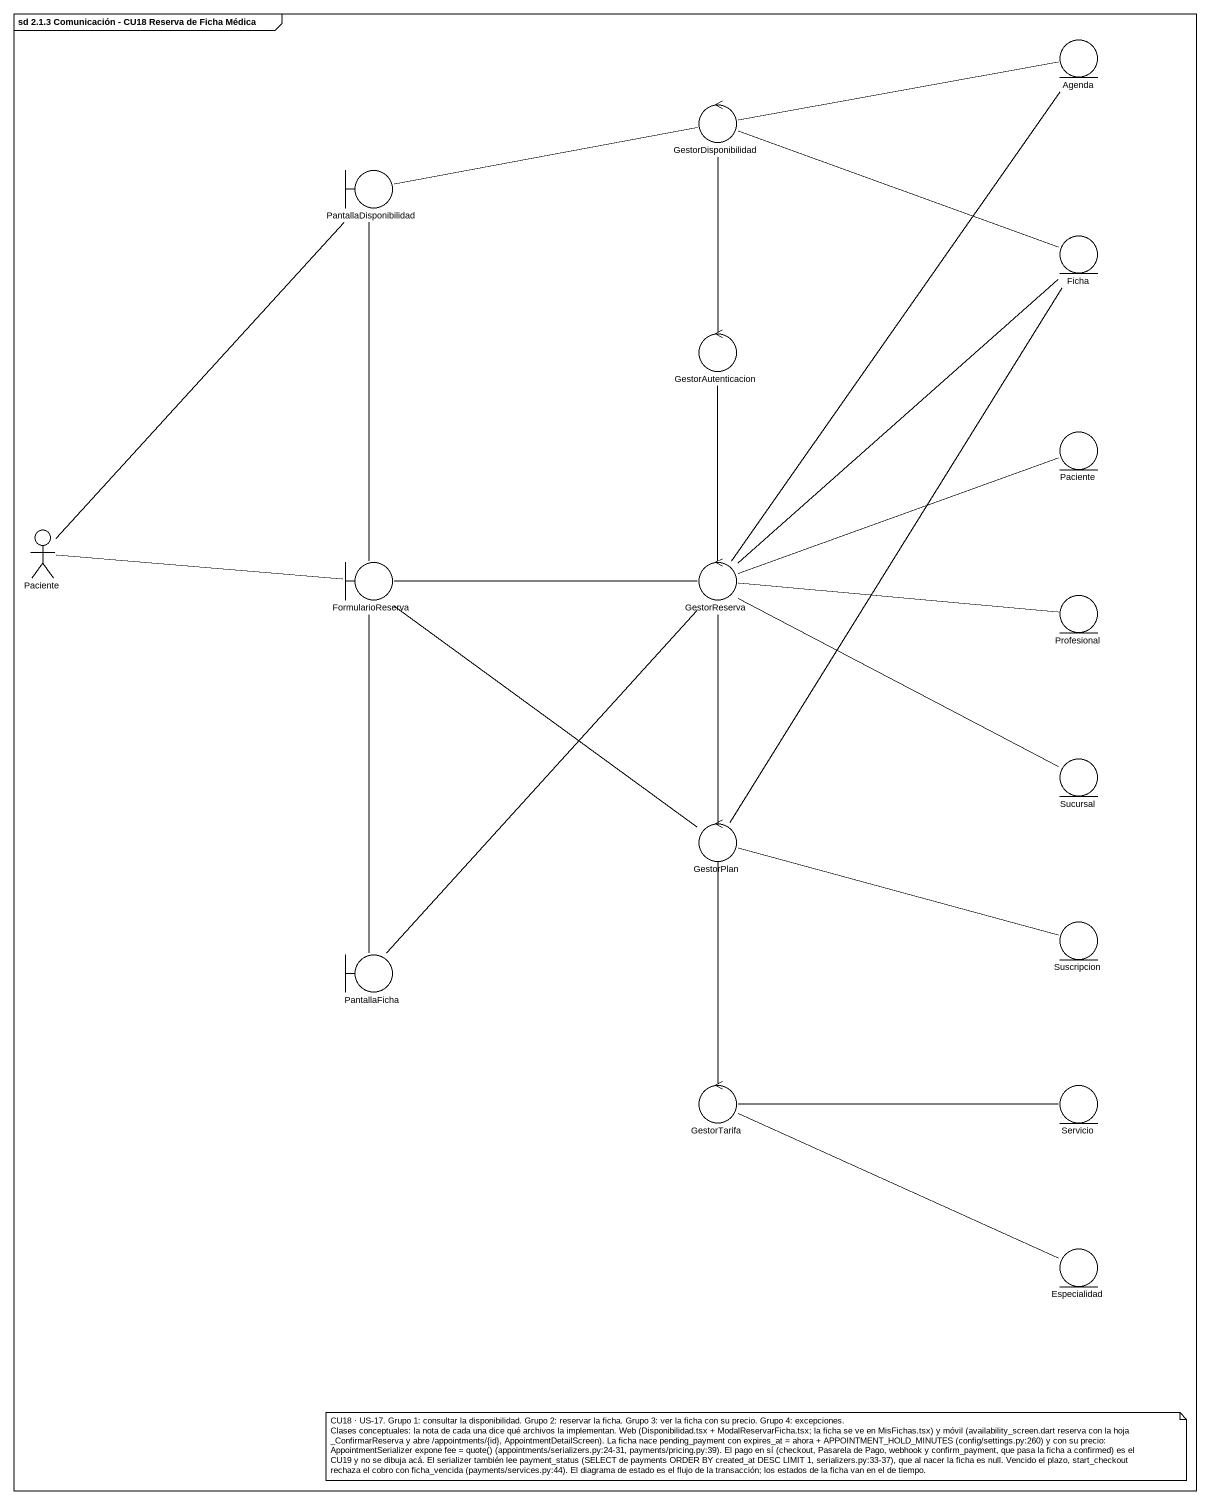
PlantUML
@startuml
mainframe sd 2.1.3 Comunicación - CU18 Reserva de Ficha Médica
entity Agenda
control GestorDisponibilidad
boundary PantallaDisponibilidad
entity Ficha
control GestorAutenticacion
entity Paciente
actor "Paciente" as Paciente_2
boundary FormularioReserva
control GestorReserva
entity Profesional
entity Sucursal
control GestorPlan
entity Suscripcion
boundary PantallaFicha
control GestorTarifa
entity Servicio
entity Especialidad
GestorDisponibilidad -right- Agenda
GestorDisponibilidad -right- Ficha
GestorDisponibilidad -- GestorAutenticacion
PantallaDisponibilidad -right- GestorDisponibilidad
PantallaDisponibilidad -- FormularioReserva
Paciente_2 -up- PantallaDisponibilidad
Paciente_2 -right- FormularioReserva
FormularioReserva -right- GestorReserva
FormularioReserva -- PantallaFicha
GestorReserva -up- Agenda
GestorReserva -up- Ficha
GestorReserva -up- GestorAutenticacion
GestorReserva -right- Paciente
GestorReserva -right- Profesional
GestorReserva -right- Sucursal
GestorReserva -- GestorPlan
GestorReserva -- GestorTarifa
GestorPlan -up- Ficha
GestorPlan -up- FormularioReserva
GestorPlan -right- Suscripcion
PantallaFicha -up- GestorReserva
GestorTarifa -right- Servicio
GestorTarifa -right- Especialidad
note as N1
  CU18 · US-17. Grupo 1: consultar la disponibilidad. Grupo 2: reservar la ficha. Grupo 3: ver la ficha con su precio. Grupo 4: excepciones.
  Clases conceptuales: la nota de cada una dice qué archivos la implementan. Web (Disponibilidad.tsx + ModalReservarFicha.tsx; la ficha se ve en MisFichas.tsx) y móvil (availability_screen.dart reserva con la hoja _ConfirmarReserva y abre /appointments/{id}, AppointmentDetailScreen). La ficha nace pending_payment con expires_at = ahora + APPOINTMENT_HOLD_MINUTES (config/settings.py:260) y con su precio: AppointmentSerializer expone fee = quote() (appointments/serializers.py:24-31, payments/pricing.py:39). El pago en sí (checkout, Pasarela de Pago, webhook y confirm_payment, que pasa la ficha a confirmed) es el CU19 y no se dibuja acá. El serializer también lee payment_status (SELECT de payments ORDER BY created_at DESC LIMIT 1, serializers.py:33-37), que al nacer la ficha es null. Vencido el plazo, start_checkout rechaza el cobro con ficha_vencida (payments/services.py:44). El diagrama de estado es el flujo de la transacción; los estados de la ficha van en el de tiempo.
end note
@enduml
